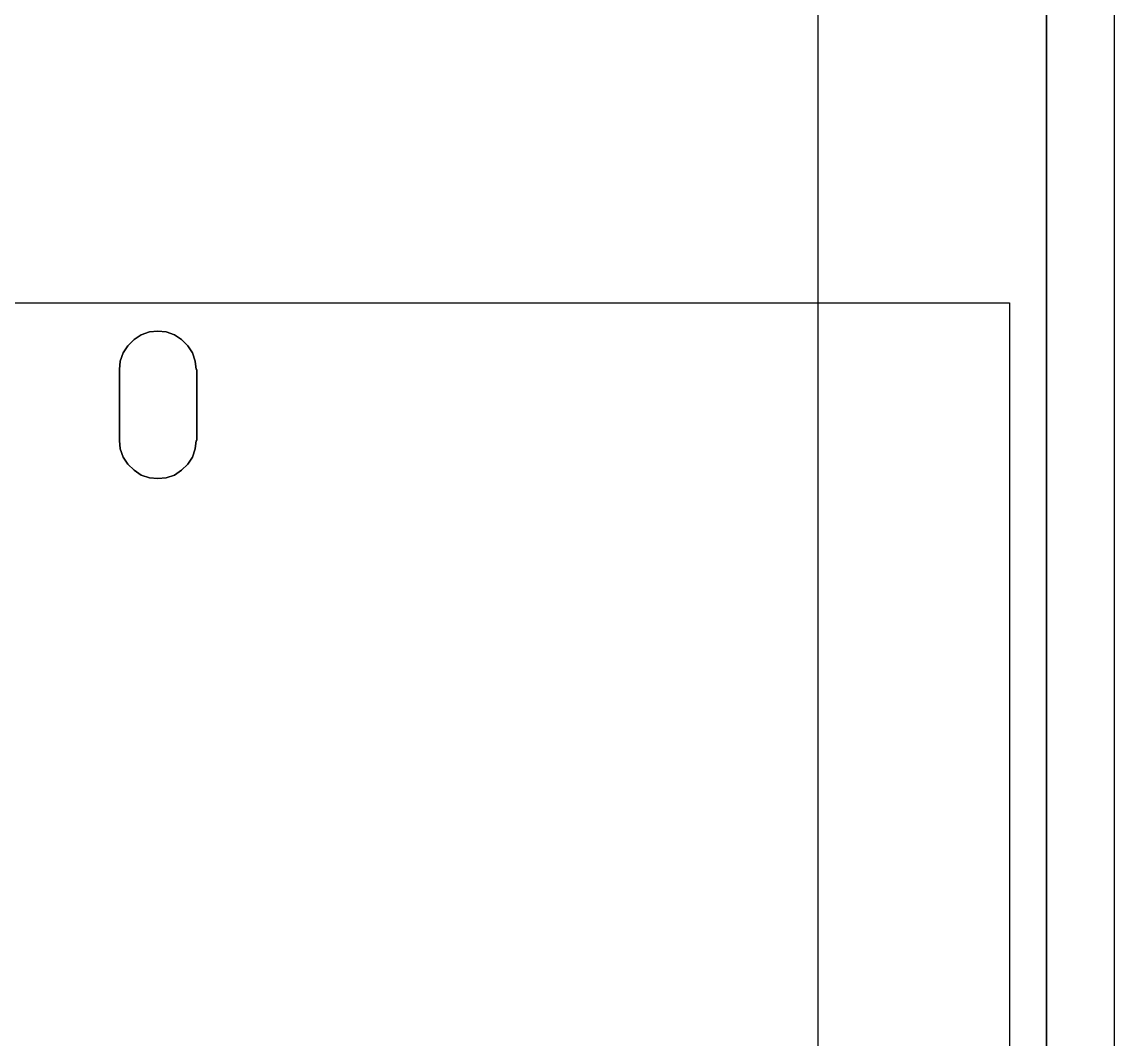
# Model space of a CAD drawing. Header units: millimetres. Extents: x 151130 to 215929, y 2134 to 34533.
# Drawn here: x 163273.1 to 163346.9, y 22601.3 to 22670 of the extents above; entities that cross this region are included whole.
import ezdxf

# ---------------------------------------------------------------- set-up
doc = ezdxf.new("R2010")
doc.units = ezdxf.units.MM
doc.layers.add('MUEBLES', color=8, linetype='Continuous')
doc.layers.add('OH!-Furniture', color=7, linetype='Continuous')

# ---------------------------------------------------------------- blocks, each defined once
blk = doc.blocks.new('1000')
at = {"color": 2, "flags": 128}
for points in [[(117.286, 425.642), (116.722, 425.689), (116.159, 425.877), (115.689, 426.205), (115.266, 426.628), (114.938, 427.098), (114.75, 427.661), (114.703, 428.225), (114.75, 428.788), (114.938, 429.352), (115.266, 429.822), (115.689, 430.244), (116.159, 430.573), (116.722, 430.761), (117.286, 430.808), (116.722, 430.761), (116.159, 430.573), (115.689, 430.244), (115.266, 429.822), (114.938, 429.352), (114.75, 428.788), (114.703, 428.225), (114.75, 427.661), (114.938, 427.098), (115.266, 426.628), (115.689, 426.205), (116.159, 425.877), (116.722, 425.689)], [(122.076, 430.808), (122.64, 430.761), (123.203, 430.573), (123.673, 430.244), (124.096, 429.822), (124.424, 429.352), (124.612, 428.788), (124.659, 428.225), (124.612, 427.661), (124.424, 427.098), (124.096, 426.628), (123.673, 426.205), (123.203, 425.877), (122.64, 425.689), (122.076, 425.642), (122.64, 425.689), (123.203, 425.877), (123.673, 426.205), (124.096, 426.628), (124.424, 427.098), (124.612, 427.661), (124.659, 428.225), (124.612, 428.788), (124.424, 429.352), (124.096, 429.822), (123.673, 430.244), (123.203, 430.573), (122.64, 430.761)], [(122.076, 425.595), (117.286, 425.595)]]:
    blk.add_lwpolyline(points, close=True, dxfattribs=at)
for points in [[(117.286, 430.808), (122.076, 430.808)], [(122.076, 430.808), (117.286, 430.808)]]:
    blk.add_lwpolyline(points, dxfattribs=at)
at = {"flags": 128}
blk.add_lwpolyline([(998.048, 368.205), (8.752, 368.205), (8.893, 368.205), (9.41, 368.205), (10.208, 368.205), (11.241, 368.205), (12.462, 368.205), (13.73, 368.205), (40.218, 368.205), (40.406, 368.205), (40.875, 368.205), (41.674, 368.205), (42.613, 368.205), (43.693, 368.205), (44.82, 368.205), (45.76, 368.205), (46.558, 368.205), (47.028, 368.205), (47.216, 368.205), (959.584, 368.205)], dxfattribs=at)
at = {"layer": 'OH!-Furniture', "color": 2}
blk.add_lwpolyline([(8.752, 368.205), (1008.752, 368.205), (1008.752, 488.198), (8.752, 488.198)], close=True, dxfattribs=at)
blk = doc.blocks.new('UNION SIMPLE 700')
at = {"color": 4}
blk.add_lwpolyline([(-999.269, 247.901), (-299.269, 247.901), (-299.269, 132.909), (-999.269, 132.909)], close=True, dxfattribs=at)
blk = doc.blocks.new('T2')
at = {"layer": 'MUEBLES'}
blk.add_lwpolyline([(1555.5, -147), (2944.5, -147), (2944.5, -167), (1555.5, -167)], close=True, dxfattribs=at)
at = {"layer": 'OH!-Furniture'}
for name, p in [('1000', (1741.248, -530.628)), ('UNION SIMPLE 700', (2167.093, -292.832))]:
    blk.add_blockref(name, p, dxfattribs=at)

msp = doc.modelspace()

# ---------------------------------------------------------------- block references
at = {"color": 5, "rotation": 90}
msp.add_blockref('T2', (163179.877, 20783.219), dxfattribs=at)

doc.saveas('drawing.dxf')
